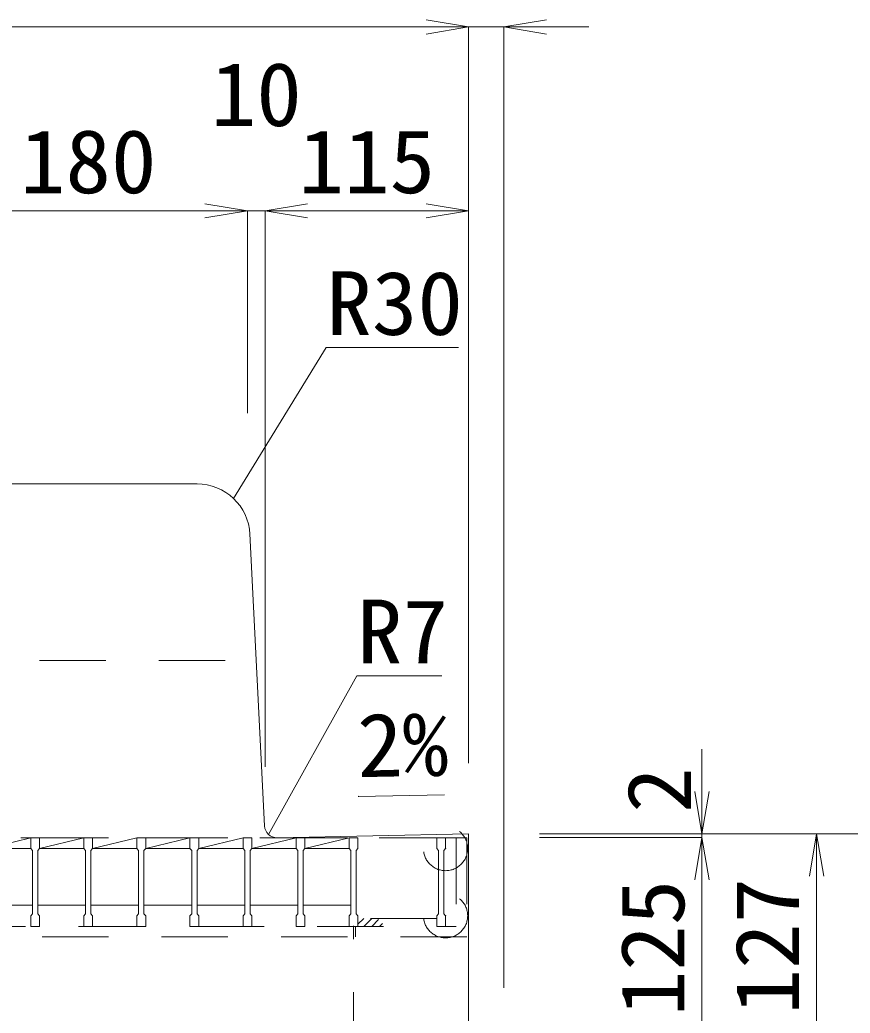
# Model space of a CAD drawing. Units: millimetres at full size; some dimension numbers follow another scale. Extents: x -734 to 58102, y 49499 to 87169.
# Drawn here: x 21272 to 21741, y 66326 to 66888 of the extents above; entities that cross this region are included whole.
import ezdxf
from ezdxf.enums import TextEntityAlignment as Align

# ---------------------------------------------------------------- set-up
doc = ezdxf.new("R2010")
doc.units = ezdxf.units.MM
doc.header["$LTSCALE"] = 50
doc.header["$PDMODE"] = 32
doc.header["$PDSIZE"] = 25
doc.linetypes.add('USER1', pattern=[1.35, 0.75, -0.6])
for name, color, linetype, lineweight in [('寸法線', 7, 'Continuous', 13), ('引出線', 4, 'Continuous', 13), ('本体', 2, 'Continuous', 20), ('ｸﾞﾚｰﾁﾝｸﾞ', 7, 'USER1', 9)]:
    doc.layers.add(name, color=color, linetype=linetype, lineweight=lineweight)
doc.styles.add('ＭＳ 明朝', font='')
doc.styles.get('ＭＳ 明朝').set_extended_font_data('MS Mincho')

# ---------------------------------------------------------------- blocks, each defined once
blk = doc.blocks.new('open_arrow')
at = {"color": 0, "linetype": 'Continuous', "lineweight": -2}
blk.add_lwpolyline([(7.5, 1.25), (0, 0), (7.5, -1.25)], dxfattribs=at)

msp = doc.modelspace()

# ---------------------------------------------------------------- hatches: boundary and pattern name
at = {"layer": 'ｸﾞﾚｰﾁﾝｸﾞ'}
h = msp.add_hatch(dxfattribs=at)
h.set_pattern_fill('USER', color=256, style=0, pattern_type=2)
h.set_pattern_definition([(45, (20597.04, 66058.26), (-2.24506, 2.24506), [37.5, -30])])
h.paths.add_polyline_path([(21507.55, 66379.74), (21507.55, 66375.24), (21488.55, 66375.24), (21463.05, 66375.24), (21463.05, 66379.74), (21488.55, 66379.74)])

# ---------------------------------------------------------------- linework, layer by layer
at = {"layer": '寸法線'}
for p, q in [((21095.55, 66883.98), (21525.55, 66883.98)), ((21477.55, 66883.98), (21593.55, 66883.98)), ((21525.55, 66467.56), (21525.55, 66883.98)), ((21525.55, 66467.56), (21525.55, 66883.98)), ((21545.55, 66340.56), (21545.55, 66883.98)), ((21220.55, 66779.94), (21400.55, 66779.94)), ((21352.55, 66779.94), (21458.55, 66779.94)), ((21400.55, 66665.56), (21400.55, 66779.94)), ((21400.55, 66665.56), (21400.55, 66779.94)), ((21410.55, 66465.56), (21410.55, 66779.94)), ((21410.55, 66779.94), (21525.55, 66779.94)), ((21410.55, 66465.56), (21410.55, 66779.94)), ((21525.55, 66467.56), (21525.55, 66779.94)), ((21657.49, 66475.54), (21657.49, 66377.54)), ((21565.57, 66427.54), (21802.54, 66427.54)), ((21565.57, 66427.54), (21657.49, 66427.54)), ((21565.57, 66427.54), (21722.29, 66427.54)), ((21565.57, 66425.54), (21657.49, 66425.54)), ((21565.57, 66425.54), (21657.49, 66425.54)), ((21657.49, 66425.54), (21657.49, 66300.54)), ((21722.29, 66427.54), (21722.29, 66300.54))]:
    msp.add_line(p, q, dxfattribs=at)
at = {"layer": '引出線'}
for points in [[(21392.69, 66617.28), (21445.15, 66702.61), (21519.82, 66702.61)], [(21412.44, 66427.26), (21462.47, 66516.86), (21510.4, 66516.86)], [(21463.2, 66448.72), (21511.91, 66449.7), (21463.17, 66448.72)]]:
    msp.add_lwpolyline(points, dxfattribs=at)
at = {"layer": '本体'}
for p, q in [((21248.9, 66625.54), (21372.2, 66625.54)), ((21410.23, 66432.03), (21401.97, 66597.18)), ((21525.55, 66427.54), (21417.36, 66425.38)), ((21525.55, 66427.54), (21525.55, 66300.54))]:
    msp.add_line(p, q, dxfattribs=at)
at = {"layer": '本体', "linetype": 'USER1', "lineweight": 9}
for p, q in [((21215.55, 66525.54), (21405.55, 66525.54)), ((21460.55, 66300.54), (21460.55, 66375.54))]:
    msp.add_line(p, q, dxfattribs=at)
at = {"layer": '本体'}
for centre, radius, start, end in [((21372.01, 66595.54), 30, 2.8624, 90), ((21417.22, 66432.38), 7, 182.8626, 271.1457)]:
    msp.add_arc(centre, radius, start, end, dxfattribs=at)
at = {"layer": 'ｸﾞﾚｰﾁﾝｸﾞ'}
for p, q in [((21524.55, 66425.24), (21096.55, 66425.24)), ((21512.55, 66425.24), (21108.55, 66425.24)), ((21253.05, 66419.24), (21278.05, 66425.24)), ((21278.05, 66425.24), (21283.05, 66425.24)), ((21278.05, 66425.24), (21278.05, 66419.24)), ((21278.05, 66425.24), (21283.05, 66425.24)), ((21278.05, 66425.24), (21278.05, 66419.24)), ((21278.05, 66425.24), (21283.05, 66425.24)), ((21278.05, 66425.24), (21278.05, 66419.24)), ((21283.05, 66419.24), (21308.05, 66425.24)), ((21283.05, 66425.24), (21283.05, 66419.24)), ((21283.05, 66425.24), (21283.05, 66419.24)), ((21283.05, 66425.24), (21283.05, 66419.24)), ((21308.05, 66425.24), (21313.05, 66425.24)), ((21308.05, 66425.24), (21308.05, 66419.24)), ((21308.05, 66425.24), (21313.05, 66425.24)), ((21308.05, 66425.24), (21308.05, 66419.24)), ((21308.05, 66425.24), (21313.05, 66425.24)), ((21308.05, 66425.24), (21308.05, 66419.24)), ((21313.05, 66419.24), (21338.05, 66425.24)), ((21313.05, 66425.24), (21313.05, 66419.24)), ((21313.05, 66425.24), (21313.05, 66419.24)), ((21313.05, 66425.24), (21313.05, 66419.24)), ((21338.05, 66425.24), (21343.05, 66425.24)), ((21338.05, 66425.24), (21343.05, 66425.24)), ((21338.05, 66425.24), (21343.05, 66425.24)), ((21338.05, 66425.24), (21338.05, 66419.24)), ((21338.05, 66425.24), (21338.05, 66419.24)), ((21338.05, 66425.24), (21338.05, 66419.24)), ((21343.05, 66425.24), (21343.05, 66419.24)), ((21343.05, 66425.24), (21343.05, 66419.24)), ((21343.05, 66425.24), (21343.05, 66419.24)), ((21343.05, 66419.24), (21368.05, 66425.24)), ((21368.05, 66425.24), (21373.05, 66425.24)), ((21368.05, 66425.24), (21373.05, 66425.24)), ((21368.05, 66425.24), (21373.05, 66425.24)), ((21368.05, 66425.24), (21368.05, 66419.24)), ((21368.05, 66425.24), (21368.05, 66419.24)), ((21368.05, 66425.24), (21368.05, 66419.24)), ((21373.05, 66425.24), (21373.05, 66419.24)), ((21373.05, 66425.24), (21373.05, 66419.24)), ((21373.05, 66425.24), (21373.05, 66419.24)), ((21373.05, 66419.24), (21398.05, 66425.24)), ((21398.05, 66425.24), (21403.05, 66425.24)), ((21398.05, 66425.24), (21403.05, 66425.24)), ((21398.05, 66425.24), (21403.05, 66425.24)), ((21398.05, 66425.24), (21398.05, 66419.24)), ((21398.05, 66425.24), (21398.05, 66419.24)), ((21398.05, 66425.24), (21398.05, 66419.24)), ((21403.05, 66425.24), (21403.05, 66419.24)), ((21403.05, 66425.24), (21403.05, 66419.24)), ((21403.05, 66425.24), (21403.05, 66419.24)), ((21403.05, 66419.24), (21428.05, 66425.24)), ((21428.05, 66425.24), (21433.05, 66425.24)), ((21428.05, 66425.24), (21433.05, 66425.24)), ((21428.05, 66425.24), (21433.05, 66425.24)), ((21428.05, 66425.24), (21428.05, 66419.24)), ((21428.05, 66425.24), (21428.05, 66419.24)), ((21428.05, 66425.24), (21428.05, 66419.24)), ((21433.05, 66425.24), (21433.05, 66419.24)), ((21433.05, 66425.24), (21433.05, 66419.24)), ((21433.05, 66425.24), (21433.05, 66419.24)), ((21433.05, 66419.24), (21458.05, 66425.24)), ((21458.05, 66425.24), (21463.05, 66425.24)), ((21458.05, 66425.24), (21463.05, 66425.24)), ((21458.05, 66425.24), (21463.05, 66425.24)), ((21458.05, 66425.24), (21458.05, 66419.24)), ((21458.05, 66425.24), (21458.05, 66419.24)), ((21458.05, 66425.24), (21458.05, 66419.24)), ((21463.05, 66425.24), (21463.05, 66419.24)), ((21463.05, 66425.24), (21463.05, 66419.24)), ((21463.05, 66425.24), (21463.05, 66419.24)), ((21488.05, 66425.24), (21493.05, 66425.24)), ((21488.05, 66425.24), (21493.05, 66425.24)), ((21488.05, 66425.24), (21493.05, 66425.24)), ((21507.55, 66425.24), (21512.55, 66425.24)), ((21507.55, 66425.24), (21507.55, 66419.24)), ((21507.55, 66425.24), (21512.55, 66425.24)), ((21507.55, 66425.24), (21507.55, 66419.24)), ((21507.55, 66425.24), (21512.55, 66425.24)), ((21507.55, 66425.24), (21507.55, 66419.24)), ((21512.55, 66419.24), (21512.55, 66425.24)), ((21512.55, 66425.24), (21512.55, 66419.24)), ((21512.55, 66425.24), (21512.55, 66419.24)), ((21512.55, 66425.24), (21512.55, 66419.24)), ((21512.55, 66425.24), (21512.55, 66419.24)), ((21512.55, 66425.24), (21512.55, 66419.24)), ((21512.55, 66425.24), (21512.55, 66419.24)), ((21518.55, 66425.24), (21518.55, 66375.24)), ((21524.55, 66425.24), (21524.55, 66369.24)), ((21253.05, 66419.24), (21278.05, 66419.24)), ((21278.05, 66419.24), (21279.05, 66418.24)), ((21278.05, 66419.24), (21279.05, 66418.24)), ((21278.05, 66419.24), (21279.05, 66418.24)), ((21279.05, 66418.24), (21279.05, 66382.24)), ((21279.05, 66418.24), (21279.05, 66382.24)), ((21279.05, 66418.24), (21279.05, 66382.24)), ((21283.05, 66419.24), (21282.05, 66418.24)), ((21283.05, 66419.24), (21282.05, 66418.24)), ((21283.05, 66419.24), (21282.05, 66418.24)), ((21282.05, 66418.24), (21282.05, 66382.24)), ((21282.05, 66418.24), (21282.05, 66382.24)), ((21282.05, 66418.24), (21282.05, 66382.24)), ((21283.05, 66419.24), (21308.05, 66419.24)), ((21308.05, 66419.24), (21309.05, 66418.24)), ((21308.05, 66419.24), (21309.05, 66418.24)), ((21308.05, 66419.24), (21309.05, 66418.24)), ((21309.05, 66418.24), (21309.05, 66382.24)), ((21309.05, 66418.24), (21309.05, 66382.24)), ((21309.05, 66418.24), (21309.05, 66382.24)), ((21313.05, 66419.24), (21312.05, 66418.24)), ((21313.05, 66419.24), (21312.05, 66418.24)), ((21313.05, 66419.24), (21312.05, 66418.24)), ((21312.05, 66418.24), (21312.05, 66382.24)), ((21312.05, 66418.24), (21312.05, 66382.24)), ((21312.05, 66418.24), (21312.05, 66382.24)), ((21313.05, 66419.24), (21338.05, 66419.24)), ((21338.05, 66419.24), (21339.05, 66418.24)), ((21338.05, 66419.24), (21339.05, 66418.24)), ((21338.05, 66419.24), (21339.05, 66418.24)), ((21339.05, 66418.24), (21339.05, 66382.24)), ((21339.05, 66418.24), (21339.05, 66382.24)), ((21339.05, 66418.24), (21339.05, 66382.24)), ((21343.05, 66419.24), (21342.05, 66418.24)), ((21343.05, 66419.24), (21342.05, 66418.24)), ((21343.05, 66419.24), (21342.05, 66418.24)), ((21342.05, 66418.24), (21342.05, 66382.24)), ((21342.05, 66418.24), (21342.05, 66382.24)), ((21342.05, 66418.24), (21342.05, 66382.24)), ((21343.05, 66419.24), (21368.05, 66419.24)), ((21368.05, 66419.24), (21369.05, 66418.24)), ((21368.05, 66419.24), (21369.05, 66418.24)), ((21368.05, 66419.24), (21369.05, 66418.24)), ((21369.05, 66418.24), (21369.05, 66382.24)), ((21369.05, 66418.24), (21369.05, 66382.24)), ((21369.05, 66418.24), (21369.05, 66382.24)), ((21373.05, 66419.24), (21372.05, 66418.24)), ((21373.05, 66419.24), (21372.05, 66418.24)), ((21373.05, 66419.24), (21372.05, 66418.24)), ((21372.05, 66418.24), (21372.05, 66382.24)), ((21372.05, 66418.24), (21372.05, 66382.24)), ((21372.05, 66418.24), (21372.05, 66382.24)), ((21373.05, 66419.24), (21398.05, 66419.24)), ((21398.05, 66419.24), (21399.05, 66418.24)), ((21398.05, 66419.24), (21399.05, 66418.24)), ((21398.05, 66419.24), (21399.05, 66418.24)), ((21399.05, 66418.24), (21399.05, 66382.24)), ((21399.05, 66418.24), (21399.05, 66382.24)), ((21399.05, 66418.24), (21399.05, 66382.24)), ((21403.05, 66419.24), (21402.05, 66418.24)), ((21403.05, 66419.24), (21402.05, 66418.24)), ((21403.05, 66419.24), (21402.05, 66418.24)), ((21402.05, 66418.24), (21402.05, 66382.24)), ((21402.05, 66418.24), (21402.05, 66382.24)), ((21402.05, 66418.24), (21402.05, 66382.24)), ((21403.05, 66419.24), (21428.05, 66419.24)), ((21428.05, 66419.24), (21429.05, 66418.24)), ((21428.05, 66419.24), (21429.05, 66418.24)), ((21428.05, 66419.24), (21429.05, 66418.24)), ((21429.05, 66418.24), (21429.05, 66382.24)), ((21429.05, 66418.24), (21429.05, 66382.24)), ((21429.05, 66418.24), (21429.05, 66382.24)), ((21433.05, 66419.24), (21432.05, 66418.24)), ((21433.05, 66419.24), (21432.05, 66418.24)), ((21433.05, 66419.24), (21432.05, 66418.24)), ((21432.05, 66418.24), (21432.05, 66382.24)), ((21432.05, 66418.24), (21432.05, 66382.24)), ((21432.05, 66418.24), (21432.05, 66382.24)), ((21433.05, 66419.24), (21458.05, 66419.24)), ((21458.05, 66419.24), (21459.05, 66418.24)), ((21458.05, 66419.24), (21459.05, 66418.24)), ((21458.05, 66419.24), (21459.05, 66418.24)), ((21459.05, 66418.24), (21459.05, 66382.24)), ((21459.05, 66418.24), (21459.05, 66382.24)), ((21459.05, 66418.24), (21459.05, 66382.24)), ((21463.05, 66419.24), (21462.05, 66418.24)), ((21463.05, 66419.24), (21462.05, 66418.24)), ((21463.05, 66419.24), (21462.05, 66418.24)), ((21462.05, 66418.24), (21462.05, 66382.24)), ((21462.05, 66418.24), (21462.05, 66382.24)), ((21462.05, 66418.24), (21462.05, 66382.24)), ((21507.55, 66419.24), (21508.55, 66418.24)), ((21507.55, 66419.24), (21508.55, 66418.24)), ((21507.55, 66419.24), (21508.55, 66418.24)), ((21508.55, 66418.24), (21508.55, 66382.24)), ((21508.55, 66418.24), (21508.55, 66382.24)), ((21508.55, 66418.24), (21508.55, 66382.24)), ((21512.55, 66419.24), (21511.55, 66418.24)), ((21512.55, 66419.24), (21511.55, 66418.24)), ((21512.55, 66419.24), (21511.55, 66418.24)), ((21511.55, 66418.24), (21511.55, 66382.24)), ((21511.55, 66418.24), (21511.55, 66382.24)), ((21511.55, 66418.24), (21511.55, 66382.24)), ((21252.05, 66387.24), (21279.05, 66387.24)), ((21282.05, 66387.24), (21309.05, 66387.24)), ((21312.05, 66387.24), (21339.05, 66387.24)), ((21342.05, 66387.24), (21369.05, 66387.24)), ((21372.05, 66387.24), (21399.05, 66387.24)), ((21402.05, 66387.24), (21429.05, 66387.24)), ((21432.05, 66387.24), (21459.05, 66387.24)), ((21278.05, 66381.24), (21279.05, 66382.24)), ((21278.05, 66381.24), (21279.05, 66382.24)), ((21278.05, 66381.24), (21279.05, 66382.24)), ((21278.05, 66375.24), (21278.05, 66381.24)), ((21278.05, 66375.24), (21278.05, 66381.24)), ((21278.05, 66375.24), (21278.05, 66381.24)), ((21283.05, 66381.24), (21282.05, 66382.24)), ((21283.05, 66381.24), (21282.05, 66382.24)), ((21283.05, 66381.24), (21282.05, 66382.24)), ((21283.05, 66375.24), (21283.05, 66381.24)), ((21283.05, 66375.24), (21283.05, 66381.24)), ((21283.05, 66375.24), (21283.05, 66381.24)), ((21308.05, 66381.24), (21309.05, 66382.24)), ((21308.05, 66381.24), (21309.05, 66382.24)), ((21308.05, 66381.24), (21309.05, 66382.24)), ((21308.05, 66375.24), (21308.05, 66381.24)), ((21308.05, 66375.24), (21308.05, 66381.24)), ((21308.05, 66375.24), (21308.05, 66381.24)), ((21313.05, 66381.24), (21312.05, 66382.24)), ((21313.05, 66381.24), (21312.05, 66382.24)), ((21313.05, 66381.24), (21312.05, 66382.24)), ((21313.05, 66375.24), (21313.05, 66381.24)), ((21313.05, 66375.24), (21313.05, 66381.24)), ((21313.05, 66375.24), (21313.05, 66381.24)), ((21338.05, 66381.24), (21339.05, 66382.24)), ((21338.05, 66381.24), (21339.05, 66382.24)), ((21338.05, 66381.24), (21339.05, 66382.24)), ((21338.05, 66375.24), (21338.05, 66381.24)), ((21338.05, 66375.24), (21338.05, 66381.24)), ((21338.05, 66375.24), (21338.05, 66381.24)), ((21343.05, 66381.24), (21342.05, 66382.24)), ((21343.05, 66381.24), (21342.05, 66382.24)), ((21343.05, 66381.24), (21342.05, 66382.24)), ((21343.05, 66375.24), (21343.05, 66381.24)), ((21343.05, 66375.24), (21343.05, 66381.24)), ((21343.05, 66375.24), (21343.05, 66381.24)), ((21368.05, 66381.24), (21369.05, 66382.24)), ((21368.05, 66381.24), (21369.05, 66382.24)), ((21368.05, 66381.24), (21369.05, 66382.24)), ((21368.05, 66375.24), (21368.05, 66381.24)), ((21368.05, 66375.24), (21368.05, 66381.24)), ((21368.05, 66375.24), (21368.05, 66381.24)), ((21373.05, 66381.24), (21372.05, 66382.24)), ((21373.05, 66381.24), (21372.05, 66382.24)), ((21373.05, 66381.24), (21372.05, 66382.24)), ((21373.05, 66375.24), (21373.05, 66381.24)), ((21373.05, 66375.24), (21373.05, 66381.24)), ((21373.05, 66375.24), (21373.05, 66381.24)), ((21398.05, 66381.24), (21399.05, 66382.24)), ((21398.05, 66381.24), (21399.05, 66382.24)), ((21398.05, 66381.24), (21399.05, 66382.24)), ((21398.05, 66375.24), (21398.05, 66381.24)), ((21398.05, 66375.24), (21398.05, 66381.24)), ((21398.05, 66375.24), (21398.05, 66381.24)), ((21403.05, 66381.24), (21402.05, 66382.24)), ((21403.05, 66381.24), (21402.05, 66382.24)), ((21403.05, 66381.24), (21402.05, 66382.24)), ((21403.05, 66375.24), (21403.05, 66381.24)), ((21403.05, 66375.24), (21403.05, 66381.24)), ((21403.05, 66375.24), (21403.05, 66381.24)), ((21428.05, 66381.24), (21429.05, 66382.24)), ((21428.05, 66381.24), (21429.05, 66382.24)), ((21428.05, 66381.24), (21429.05, 66382.24)), ((21428.05, 66375.24), (21428.05, 66381.24)), ((21428.05, 66375.24), (21428.05, 66381.24)), ((21428.05, 66375.24), (21428.05, 66381.24)), ((21433.05, 66381.24), (21432.05, 66382.24)), ((21433.05, 66381.24), (21432.05, 66382.24)), ((21433.05, 66381.24), (21432.05, 66382.24)), ((21433.05, 66375.24), (21433.05, 66381.24)), ((21433.05, 66375.24), (21433.05, 66381.24)), ((21433.05, 66375.24), (21433.05, 66381.24)), ((21458.05, 66381.24), (21459.05, 66382.24)), ((21458.05, 66381.24), (21459.05, 66382.24)), ((21458.05, 66381.24), (21459.05, 66382.24)), ((21458.05, 66375.24), (21458.05, 66381.24)), ((21458.05, 66375.24), (21458.05, 66381.24)), ((21458.05, 66375.24), (21458.05, 66381.24)), ((21463.05, 66381.24), (21462.05, 66382.24)), ((21463.05, 66381.24), (21462.05, 66382.24)), ((21463.05, 66381.24), (21462.05, 66382.24)), ((21463.05, 66375.24), (21463.05, 66381.24)), ((21463.05, 66375.24), (21463.05, 66381.24)), ((21463.05, 66375.24), (21463.05, 66381.24)), ((21507.55, 66379.74), (21463.05, 66379.74)), ((21507.55, 66381.24), (21508.55, 66382.24)), ((21507.55, 66381.24), (21508.55, 66382.24)), ((21507.55, 66381.24), (21508.55, 66382.24)), ((21507.55, 66375.24), (21507.55, 66381.24)), ((21507.55, 66375.24), (21507.55, 66381.24)), ((21507.55, 66375.24), (21507.55, 66381.24)), ((21512.55, 66381.24), (21511.55, 66382.24)), ((21512.55, 66381.24), (21511.55, 66382.24)), ((21512.55, 66381.24), (21511.55, 66382.24)), ((21512.55, 66375.24), (21512.55, 66381.24)), ((21512.55, 66375.24), (21512.55, 66381.24)), ((21512.55, 66375.24), (21512.55, 66381.24)), ((21512.55, 66375.24), (21512.55, 66381.24)), ((21512.55, 66375.24), (21512.55, 66381.24)), ((21512.55, 66375.24), (21512.55, 66381.24)), ((21102.55, 66375.24), (21518.55, 66375.24)), ((21278.05, 66375.24), (21283.05, 66375.24)), ((21278.05, 66375.24), (21283.05, 66375.24)), ((21278.05, 66375.24), (21283.05, 66375.24)), ((21308.05, 66375.24), (21313.05, 66375.24)), ((21308.05, 66375.24), (21313.05, 66375.24)), ((21308.05, 66375.24), (21313.05, 66375.24)), ((21338.05, 66375.24), (21343.05, 66375.24)), ((21338.05, 66375.24), (21343.05, 66375.24)), ((21338.05, 66375.24), (21343.05, 66375.24)), ((21368.05, 66375.24), (21373.05, 66375.24)), ((21368.05, 66375.24), (21373.05, 66375.24)), ((21368.05, 66375.24), (21373.05, 66375.24)), ((21398.05, 66375.24), (21403.05, 66375.24)), ((21398.05, 66375.24), (21403.05, 66375.24)), ((21398.05, 66375.24), (21403.05, 66375.24)), ((21428.05, 66375.24), (21433.05, 66375.24)), ((21428.05, 66375.24), (21433.05, 66375.24)), ((21428.05, 66375.24), (21433.05, 66375.24)), ((21458.05, 66375.24), (21463.05, 66375.24)), ((21458.05, 66375.24), (21463.05, 66375.24)), ((21458.05, 66375.24), (21463.05, 66375.24)), ((21461.55, 66375.24), (21461.55, 66369.24)), ((21507.55, 66375.24), (21512.55, 66375.24)), ((21507.55, 66375.24), (21512.55, 66375.24)), ((21507.55, 66375.24), (21512.55, 66375.24)), ((21524.55, 66369.24), (21096.55, 66369.24))]:
    msp.add_line(p, q, dxfattribs=at)
for p in [(21512.55, 66419.24), (21512.55, 66381.24)]:
    msp.add_point(p, dxfattribs=at)

# ---------------------------------------------------------------- block references
at = {"layer": '寸法線', "xscale": 3.2, "yscale": 3.2}
for p, rotation in [((21525.55, 66883.98), 180), ((21525.55, 66883.98), 180), ((21400.55, 66779.94), 180), ((21400.55, 66779.94), 180), ((21525.55, 66779.94), 180), ((21657.49, 66427.54), 90), ((21657.49, 66425.54), 270), ((21657.49, 66425.54), 270), ((21722.29, 66427.54), 270)]:
    msp.add_blockref('open_arrow', p, dxfattribs=dict(at, rotation=rotation))
for p in [(21545.55, 66883.98), (21410.55, 66779.94), (21410.55, 66779.94)]:
    msp.add_blockref('open_arrow', p, dxfattribs=at)
at = {"layer": '引出線', "xscale": 0.0533, "yscale": 0.0533}
for p, rotation in [((21392.69, 66617.28), 58.4), ((21463.2, 66448.72), 1.1), ((21412.44, 66427.26), 60.8)]:
    msp.add_blockref('open_arrow', p, dxfattribs=dict(at, rotation=rotation))

# ---------------------------------------------------------------- texts
at = {"layer": '寸法線', "style": 'ＭＳ 明朝', "width": 1.05}
for s, p in [('10', (21405.55, 66845.94)), ('180', (21310.55, 66807.96)), ('115', (21468.05, 66807.96))]:
    msp.add_text(s, height=36.03, dxfattribs=at).set_placement(p, align=Align.MIDDLE_CENTER)
for s, p in [('2', (21633.2, 66452.32)), ('125', (21629.47, 66363.04)), ('127', (21694.27, 66364.04))]:
    msp.add_text(s, height=36.03, rotation=90, dxfattribs=at).set_placement(p, align=Align.MIDDLE_CENTER)
at = {"layer": '引出線', "style": 'ＭＳ 明朝', "width": 1.05}
for s, p in [('R30', (21445.15, 66745.81)), ('R7', (21462.47, 66560.06))]:
    msp.add_text(s, height=36.03, dxfattribs=at).set_placement(p, align=Align.TOP_LEFT)
msp.add_text('2%', height=36.03, rotation=1.146, dxfattribs=at).set_placement((21462.23, 66495.62), align=Align.TOP_LEFT)

doc.saveas('drawing.dxf')
